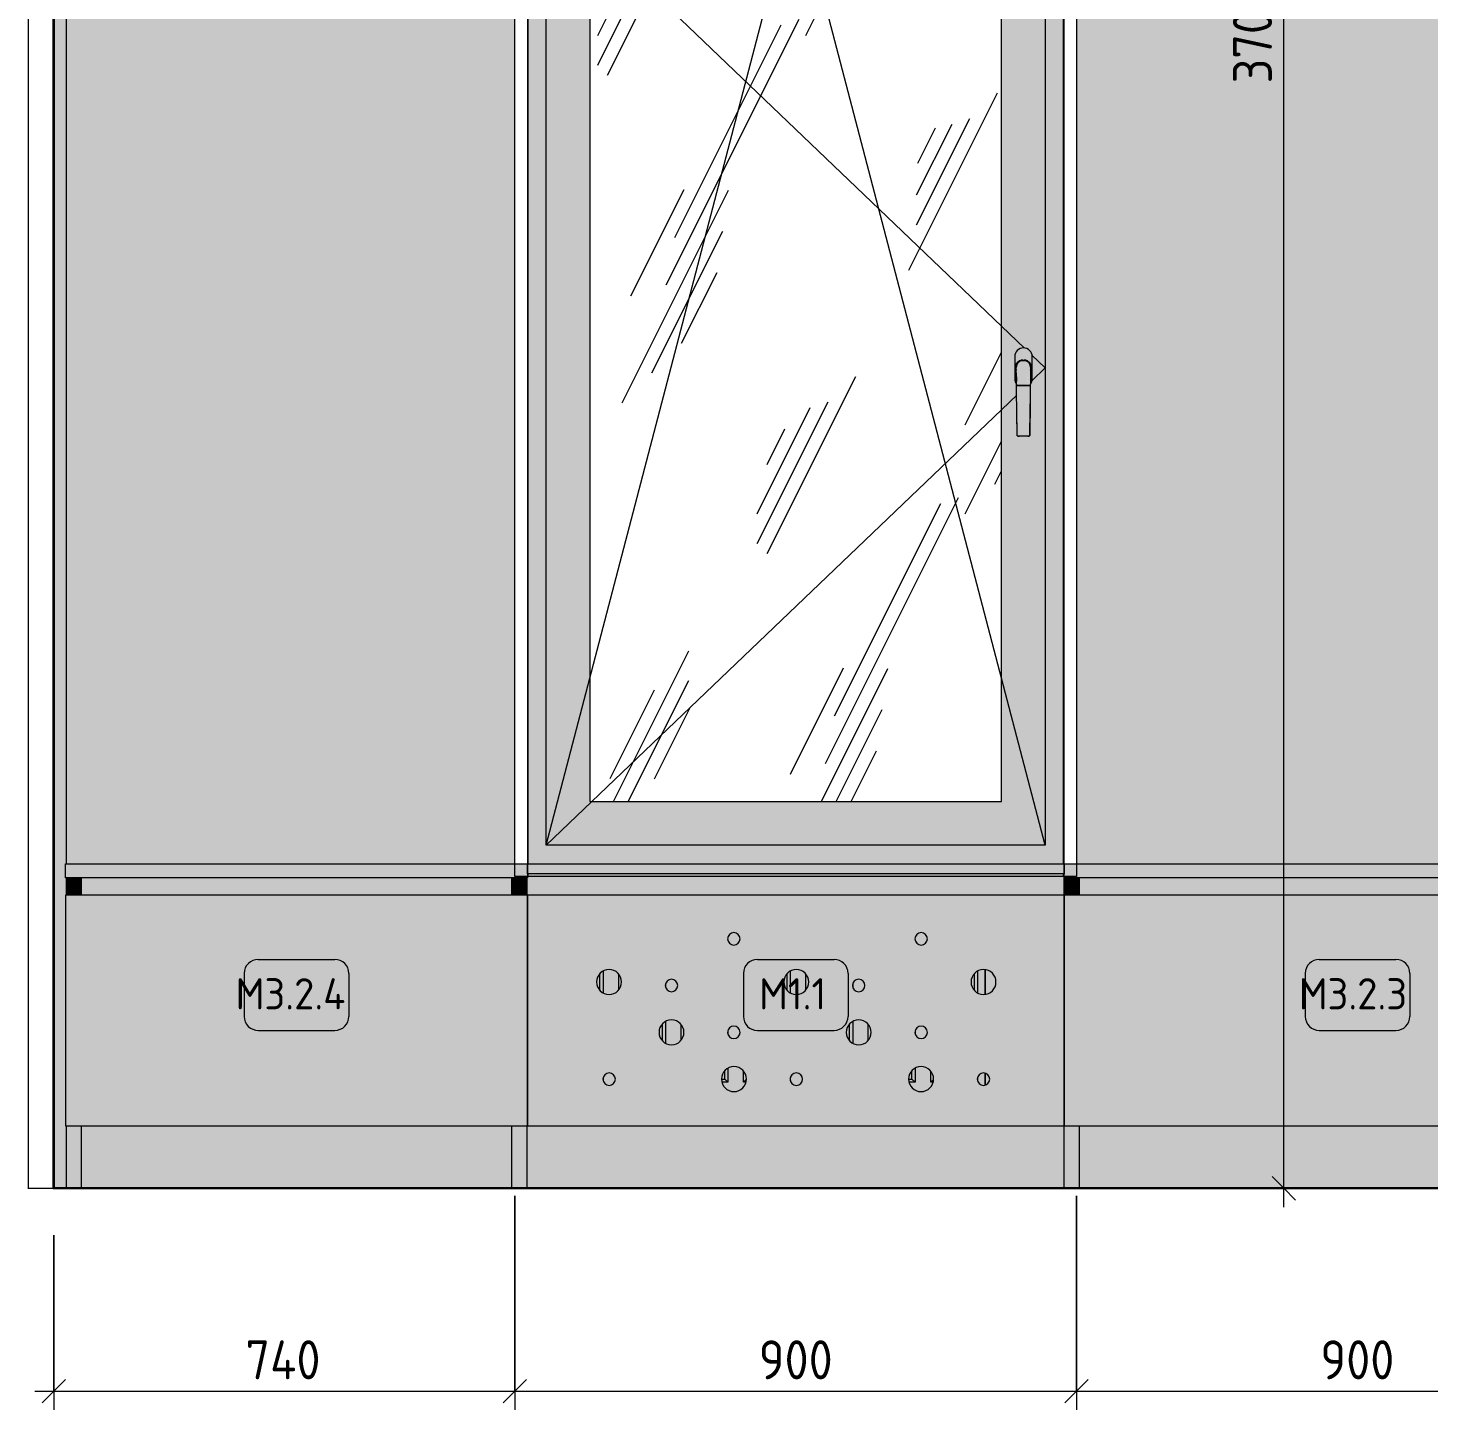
# Model space of a CAD drawing. Header units: millimetres. Extents: x 855 to 54851, y -2301 to 5636.
# Drawn here: x 37710 to 39955, y -355 to 1860 of the extents above; entities that cross this region are included whole.
import ezdxf

# ---------------------------------------------------------------- set-up
doc = ezdxf.new("R2010")
doc.units = ezdxf.units.MM
for name, color, linetype, lineweight in [('A-ANNO-DIMS', 7, 'Continuous', 9), ('A-ANNO-DIMS-25', 7, 'Continuous', 9), ('A-FLOR', 7, 'Continuous', 9), ('A-GLAZ', 7, 'Continuous', 9), ('A-WALL', 7, 'Continuous', 9), ('A-WALL-PATT', 7, 'Continuous', 9), ('I-WALL', 7, 'Continuous', 9), ('M-EQPM', 7, 'Continuous', 9), ('Знаки', 7, 'Continuous', 9), ('Марки для знаков', 7, 'Continuous', 9)]:
    doc.layers.add(name, color=color, linetype=linetype, lineweight=lineweight)
doc.layers.add('A-FLOR-FNSH-1', color=7, linetype='Continuous', lineweight=30, true_color=0x3c3c3c)
doc.layers.add('A-WALL-FNSH-3', color=7, linetype='Continuous', lineweight=30, true_color=0x3c3c3c)
doc.layers.add('M-EQPM-1', color=7, linetype='Continuous', lineweight=9, true_color=0xe6e6e6, transparency=0.7)
doc.styles.add('GOST Common_5', font='GOST_Common.ttf', dxfattribs={"height": 50})
doc.styles.add('ISOCPEUR_2', font='isocpeur.ttf', dxfattribs={"width": 0.9, "height": 62.5})
doc.dimstyles.new('ISO-2_5_0_9К_БОЛЬШОЙ_1', dxfattribs={"dimscale": 304.8, "dimtxt": 62.248823, "dimasz": 0.123031, "dimexe": 0.098425, "dimexo": 0.246063, "dimgap": 0, "dimtad": 1, "dimdec": 0, "dimrnd": 10, "dimzin": 0, "dimdsep": 46, "dimtxsty": 'ISOCPEUR_2', "dimblk1": 'OBLIQUE', "dimblk2": 'OBLIQUE', "dimsah": 1, "dimcen": 0.09, "dimdle": 0.098425, "dimazin": 0, "dimtfac": 1, "dimtdec": 4, "dimtix": 1, "dimtmove": 0, "dimatfit": 3, "dimfxl": 1, "dimtvp": 1, "dimtolj": 1, "dimtzin": 0, "dimarcsym": 2})

# ---------------------------------------------------------------- blocks, each defined once
blk = doc.blocks.new('120_Окно_СКБ_1Ст - 120_Окно_СКБ_1Ст 900х2500_h_ с форточкой-V14-Развертка 1_67-3')
at = {"layer": 'A-GLAZ'}
h = blk.add_hatch(color=256, dxfattribs=at)
h.paths.add_polyline_path([(-100268.2, 500), (-99951, 500), (-99951, 504), (-100809, 504), (-100809, 500), (-100268.6, 500)])
h.paths.add_polyline_path([(-100300.4, 520), (-99951, 520), (-99951, 2980), (-100808.7, 2980), (-100809, 520), (-100337.8, 520)])
h.paths.add_polyline_path([(-100712, 550), (-100780, 550), (-100780, 2080), (-99980, 2080), (-99980, 550), (-100637.2, 550)])
h.paths.add_polyline_path([(-100000, 2110), (-100780, 2110), (-100780, 2950), (-99980, 2950), (-99980, 2110), (-99996.3, 2110)])
h = blk.add_hatch(color=256, dxfattribs=at)
h.paths.add_polyline_path([(-100758.1, 550), (-99980, 550), (-99980, 2080), (-100780, 2080), (-100780, 550), (-100760, 550)])
h.paths.add_polyline_path([(-100050, 620), (-100710, 620), (-100710, 2010), (-100050, 2010), (-100050, 730.9)])
h.paths.add_polyline_path([(-100014.6, 1205.5), (-100024, 1205.8), (-100024.9, 1206.3), (-100025, 1206.6), (-100026.2, 1288.8), (-100027.1, 1290), (-100028.5, 1293.4), (-100029, 1297), (-100029, 1333), (-100028.5, 1336.6), (-100026.8, 1340.4), (-100024.9, 1342.9), (-100022, 1345.1), (-100018.2, 1346.6), (-100015, 1347), (-100011.4, 1346.5), (-100008, 1345.1), (-100005.1, 1342.9), (-100002.9, 1340), (-100001.5, 1336.6), (-100001, 1333), (-100001, 1297), (-100001.5, 1293.4), (-100002.9, 1290), (-100003.9, 1288.6), (-100004.3, 1265.4), (-100005.1, 1206.3), (-100006.1, 1205.7), (-100008, 1205.5), (-100011.4, 1205.5)])
h = blk.add_hatch(dxfattribs=at)
h.set_pattern_fill('FP_12', color=256, style=0, pattern_type=2)
h.set_pattern_definition([(63.435, (63.5, 31.75), (-255.5833, 766.7475), [317.5, -190.5, 317.5, -190.5, -403.903]), (63.435, (63.5, 31.75), (-255.5833, 766.7475), [-1016, 127, -276.903]), (63.435, (47.6, 47.6), (-255.5833, 766.7475), [254, -317.5, 190.5, -190.5, -467.403]), (63.435, (47.6, 47.6), (-255.5833, 766.7475), [-952.5, 222.25, -245.153]), (63.435, (47.6, 95.25), (-255.5833, 766.7475), [190.5, -381, 127, -190.5, -530.903]), (63.435, (47.6, 95.25), (-255.5833, 766.7475), [-889, 285.75, -245.153]), (63.435, (95.25, 47.6), (-255.5833, 766.7475), [190.5, -381, 158.75, -6404.653]), (63.435, (142.9, 95.25), (-255.5833, 766.7475), [95.25, -476.25, 63.5, -6499.903]), (63.435, (63.5, 174.6), (-255.5833, 766.7475), [63.5, -476.25, 63.5, -254, -562.653]), (63.435, (63.5, 174.6), (-255.5833, 766.7475), [-857.25, 158.75, -403.903]), (63.435, (349.25, 127), (-255.5833, 766.7475), [317.5, -476.25, 381, -251.503]), (63.435, (349.25, 79.4), (-255.5833, 766.7475), [444.5, -317.5, 476.25, -188.003]), (63.435, (381, 95.25), (-255.5833, 766.7475), [508, -254, 381, -276.903]), (63.435, (428.6, 142.9), (-255.5833, 766.7475), [317.5, -444.5, 254, -403.903]), (63.435, (381, 238.1), (-255.5833, 766.7475), [158.75, -635, 190.5, -435.653]), (63.435, (476.25, 190.5), (-255.5833, 766.7475), [127, -635, 127, -530.903])])
h.paths.add_polyline_path([(-100710, 620), (-100050, 620), (-100050, 2010), (-100710, 2010), (-100710, 730.9)])
h = blk.add_hatch(color=256, dxfattribs=at)
h.paths.add_polyline_path([(-100027.1, 1315.3), (-100026.9, 1316.9), (-100027, 1315.4)])
h.paths.add_polyline_path([(-100026.1, 1288.6), (-100027, 1314.7), (-100027.1, 1318.7), (-100026.9, 1319), (-100026.6, 1319.4), (-100026.2, 1321.1), (-100025.5, 1322.3), (-100023.5, 1324.6), (-100023.4, 1324.2), (-100022.8, 1325), (-100022.7, 1325.2), (-100020.8, 1326.4), (-100018, 1327.2), (-100014, 1327.5), (-100010.5, 1326.9), (-100007.8, 1325.6), (-100005.2, 1323.2), (-100003.6, 1320.7), (-100003, 1318.8), (-100003.1, 1318.5), (-100002.7, 1317), (-100002.9, 1314.7), (-100003.5, 1304.3), (-100003.9, 1288.6), (-100002.9, 1290), (-100001.4, 1293.8), (-100001, 1298.4), (-100001, 1333), (-100001.5, 1336.6), (-100003.2, 1340.4), (-100005.1, 1342.9), (-100008, 1345.1), (-100011.4, 1346.5), (-100015, 1347), (-100018.6, 1346.5), (-100022, 1345.1), (-100024.9, 1342.9), (-100027.1, 1340), (-100028.5, 1336.6), (-100029, 1333), (-100029, 1297), (-100028.5, 1293.4), (-100027.1, 1290), (-100026.2, 1288.8)])
for points in [[(-100026, 1286.2), (-100025.5, 1286.6), (-100023, 1286.9), (-100022, 1286.9), (-100019.8, 1310.9), (-100019, 1317.1), (-100017.5, 1324.1), (-100016, 1327.5), (-100020, 1326.7), (-100022.6, 1325.3), (-100022.7, 1324.9), (-100022.8, 1324.7), (-100023.4, 1324.2), (-100023.7, 1324.4), (-100024.8, 1323.3), (-100026.4, 1320.7), (-100026.5, 1320.4), (-100026.6, 1319.3), (-100027.1, 1318.6), (-100027, 1314.7), (-100026.7, 1310), (-100026, 1286.2)], [(-100022, 1286.9), (-100008, 1286.9), (-100010.1, 1310.6), (-100011.3, 1318.8), (-100012.5, 1324.1), (-100014, 1327.5), (-100016, 1327.5), (-100017.2, 1325.1), (-100018, 1322.1), (-100019, 1317.1), (-100020.5, 1304.3), (-100021.9, 1287.8)], [(-100022, 1205.5), (-100022, 1286.9), (-100025.5, 1286.6), (-100026, 1286.1), (-100024.9, 1206.3), (-100024, 1205.8), (-100022.8, 1205.5)], [(-100008, 1205.5), (-100008, 1286.9), (-100022, 1286.9), (-100022, 1205.5), (-100011.4, 1205.5)], [(-100008, 1205.5), (-100005.9, 1205.8), (-100005.1, 1206.3), (-100005, 1206.6), (-100004.1, 1286.4), (-100005.7, 1286.8), (-100008, 1286.9), (-100008, 1212.5)], [(-100004, 1285.4), (-100004, 1285.5), (-100004, 1285.5)]]:
    blk.add_hatch(color=256, dxfattribs=at).paths.add_polyline_path(points)
h = blk.add_hatch(color=256, dxfattribs=at)
h.paths.add_polyline_path([(-100004, 1286.2), (-100003.1, 1312.5), (-100002.9, 1318), (-100003.1, 1318.5), (-100002.9, 1319), (-100004.7, 1322.6), (-100006.5, 1324.6), (-100009.2, 1326.4), (-100012, 1327.2), (-100013.9, 1327.4), (-100012.7, 1324.7), (-100012.5, 1324.1), (-100011, 1317.1), (-100009.5, 1304.8), (-100007.7, 1286.9), (-100004.5, 1286.6), (-100004.1, 1286.3)])
h.paths.add_polyline_path([(-100003.6, 1319.7), (-100004, 1320.7), (-100003.7, 1319.9)])
for p, q in [((-100830, 500), (-100830, 3000)), ((-99930, 3000), (-99930, 500)), ((-100780, 550), (-100780, 2080)), ((-100780, 550), (-100380, 2080)), ((-100780, 2080), (-100013.2, 1346.8)), ((-99980, 550), (-100380, 2080)), ((-99980, 2080), (-99980, 550)), ((-100710, 2010), (-100710, 620)), ((-100050, 620), (-100050, 2010)), ((-100029, 1333), (-100029, 1297)), ((-100029, 1333), (-100029, 1297)), ((-100016.1, 1327.5), (-100013.9, 1327.5)), ((-100016, 1327.5), (-100014, 1327.5)), ((-100014, 1326.5), (-100016, 1326.5)), ((-100001.3, 1335.4), (-99980, 1315)), ((-100001, 1297), (-100001, 1333)), ((-100001, 1297), (-100001, 1333)), ((-100027.5, 1314), (-100027.5, 1316)), ((-100025, 1206.6), (-100026.5, 1315.8)), ((-100003.5, 1316), (-100005, 1206.6)), ((-100002.5, 1316), (-100002.5, 1314)), ((-99980, 1315), (-100001.2, 1294.7)), ((-100026, 1286.2), (-100026, 1285.5)), ((-100026, 1285.5), (-100026, 1286.2)), ((-100026, 1285.5), (-100026, 1285.5)), ((-100024, 1286.8), (-100023, 1286.9)), ((-100023, 1286.9), (-100022, 1286.9)), ((-100008, 1286.9), (-100022, 1286.9)), ((-100022, 1286.9), (-100008, 1286.9)), ((-100008, 1286.9), (-100007, 1286.9)), ((-100007, 1286.9), (-100006, 1286.8)), ((-100004, 1285.5), (-100004, 1286.2)), ((-100004, 1286.2), (-100004, 1285.5)), ((-100025.8, 1271.2), (-100780, 550)), ((-100008, 1205.5), (-100022, 1205.5)), ((-100008, 1205.5), (-100022, 1205.5)), ((-100710, 620), (-100050, 620)), ((-99980, 550), (-100780, 550)), ((-99930, 500), (-100830, 500))]:
    blk.add_line(p, q, dxfattribs=at)
at = {"layer": 'A-GLAZ', "flags": 128}
for points in [[(-100027.5, 1316), (-100027.1, 1319), (-100026, 1321.7), (-100024.1, 1324.1), (-100021.8, 1326), (-100019, 1327.1), (-100016, 1327.5)], [(-100014, 1327.5), (-100011, 1327.1), (-100008.3, 1326), (-100005.9, 1324.1), (-100004, 1321.7), (-100002.9, 1319), (-100002.5, 1316)], [(-100026.8, 1310.2), (-100027.1, 1311), (-100027.5, 1314)], [(-100027.1, 1311.2), (-100027, 1310.5), (-100026.6, 1304.4), (-100026.3, 1297.4), (-100026.2, 1293.6)], [(-100002.9, 1311.2), (-100003, 1310.5), (-100003.4, 1304.4), (-100003.7, 1297.4), (-100003.8, 1293.6)], [(-100002.5, 1314), (-100002.9, 1311), (-100003.2, 1310.2)], [(-100022, 1286.9), (-100023, 1286.9), (-100024, 1286.8), (-100024.8, 1286.7), (-100025.5, 1286.6), (-100025.9, 1286.4), (-100026, 1286.2)], [(-100026, 1286.2), (-100025.9, 1286.4), (-100025.5, 1286.6)], [(-100025.5, 1286.6), (-100024.8, 1286.7), (-100024, 1286.8)], [(-100004, 1286.2), (-100004.1, 1286.4), (-100004.5, 1286.6), (-100005.2, 1286.7), (-100006, 1286.8), (-100007, 1286.9), (-100008, 1286.9)], [(-100006, 1286.8), (-100005.2, 1286.7), (-100004.5, 1286.6)], [(-100004.5, 1286.6), (-100004.1, 1286.4), (-100004, 1286.2)], [(-100025, 1206.6), (-100025.5, 1247.7), (-100025.7, 1257.5)], [(-100005, 1206.6), (-100004.5, 1247.7), (-100004.3, 1257.5)], [(-100022, 1205.5), (-100022.8, 1205.5), (-100023.5, 1205.6), (-100024.1, 1205.8), (-100024.6, 1206), (-100024.9, 1206.3), (-100025, 1206.6)], [(-100005, 1206.6), (-100005.1, 1206.3), (-100005.4, 1206), (-100005.9, 1205.8), (-100006.5, 1205.6), (-100007.2, 1205.5), (-100008, 1205.5)]]:
    blk.add_lwpolyline(points, dxfattribs=at)
at = {"layer": 'A-GLAZ'}
for centre, radius, start, end in [((-100015, 1333), 14, 0, 180), ((-100015, 1333), 14, 0, 180), ((-100016, 1316), 11.5, 90.2744, 204.8614), ((-100016, 1316), 10.5, 90.2744, 181.3109), ((-100014, 1316), 10.5, 0.0023, 89.7256), ((-100014, 1316), 11.5, 335.1322, 89.7256), ((-100015, 1297), 14, 180, 217.3919), ((-100015, 1297), 14, 180, 217.174), ((-100015, 1297), 14, 322.6053, 0), ((-100015, 1297), 14, 322.826, 0)]:
    blk.add_arc(centre, radius, start, end, dxfattribs=at)
for centre, start_param, end_param in [((-100022, 1206.6), 3.142903, 4.711079), ((-100008, 1206.6), 4.713699, 6.278048)]:
    blk.add_ellipse(centre, major_axis=(3, 0), ratio=0.374607, start_param=start_param, end_param=end_param, dxfattribs=at)
blk = doc.blocks.new('radiator_prado_classic_z_tip_30_po exemplyaru - Classic Z Тип 30-300-V18-Развертка 1_67-3')
at = {"layer": 'M-EQPM-1'}
h = blk.add_hatch(color=256, dxfattribs=at)
h.paths.add_polyline_path([(-100179, 155), (-100173.8, 155.7), (-100169, 157.7), (-100164.4, 161.4), (-100161.5, 165.3), (-100159.7, 170), (-100159, 175), (-100159.7, 180.2), (-100161.7, 185), (-100164.9, 189.1), (-100169.3, 192.5), (-100174, 194.3), (-100179, 195), (-100184.2, 194.3), (-100189, 192.3), (-100193.6, 188.5), (-100196.3, 185), (-100198.4, 179.8), (-100199, 175), (-100198.3, 169.8), (-100196.3, 165), (-100193.1, 160.9), (-100188.1, 157.3), (-100184.2, 155.7)])
h.paths.add_polyline_path([(-100479, 155), (-100473.5, 155.8), (-100469, 157.7), (-100464.9, 160.9), (-100461.5, 165.3), (-100459.7, 170), (-100459, 175), (-100459.7, 180.2), (-100461.7, 185), (-100464.9, 189.1), (-100469.3, 192.5), (-100474, 194.3), (-100479, 195), (-100484.2, 194.3), (-100489, 192.3), (-100493.6, 188.5), (-100496.3, 185), (-100498.4, 179.8), (-100499, 175), (-100498.3, 169.8), (-100496.3, 165), (-100493.1, 160.9), (-100488.6, 157.5), (-100484.2, 155.7)])
h.paths.add_polyline_path([(-100679, 165), (-100676.4, 165.3), (-100674, 166.3), (-100671.9, 167.9), (-100670.3, 170), (-100669.3, 172.4), (-100669, 175), (-100669.3, 177.6), (-100670.3, 180), (-100672.2, 182.3), (-100674.4, 183.8), (-100676.4, 184.7), (-100679, 185), (-100681.6, 184.7), (-100684.2, 183.5), (-100686.1, 182.1), (-100687.7, 180), (-100688.7, 177.6), (-100689, 175), (-100688.6, 172.3), (-100687.7, 170), (-100686.1, 167.9), (-100684, 166.3), (-100681.6, 165.3)])
h.paths.add_polyline_path([(-100079, 165), (-100076.1, 165.5), (-100076.1, 184.5), (-100076.4, 184.7), (-100079, 185), (-100081.6, 184.7), (-100084, 183.7), (-100086.1, 182.1), (-100087.7, 180), (-100088.7, 177.6), (-100089, 175), (-100088.5, 172), (-100087.5, 169.8), (-100086.1, 167.9), (-100084, 166.3), (-100081.6, 165.3)])
h.paths.add_polyline_path([(-100379, 165), (-100375.9, 165.5), (-100374, 166.3), (-100371.9, 167.9), (-100370.3, 170), (-100369.3, 172.4), (-100369, 175), (-100369.3, 177.6), (-100370.3, 180), (-100372.2, 182.3), (-100374, 183.7), (-100376.4, 184.7), (-100379, 185), (-100381.6, 184.7), (-100384, 183.7), (-100386.1, 182.1), (-100387.7, 180), (-100388.7, 177.6), (-100389, 175), (-100388.6, 172.3), (-100387.6, 169.9), (-100386.1, 167.9), (-100384, 166.3), (-100381.6, 165.3)])
h.paths.add_polyline_path([(-100279, 230), (-100273.8, 230.7), (-100269, 232.7), (-100264.9, 235.9), (-100261.7, 240), (-100259.7, 245), (-100259, 250), (-100259.7, 255.2), (-100261.7, 260), (-100264.9, 264.1), (-100269, 267.3), (-100274, 269.3), (-100279, 270), (-100284.2, 269.3), (-100289, 267.3), (-100293.6, 263.5), (-100296.3, 260), (-100298.3, 255.2), (-100299, 250), (-100298.3, 244.8), (-100296.3, 240), (-100293.1, 235.9), (-100288.6, 232.5), (-100284.2, 230.7), (-100281.7, 230.4)])
h.paths.add_polyline_path([(-100579, 230), (-100573.8, 230.7), (-100569, 232.7), (-100564.9, 235.9), (-100561.7, 240), (-100559.7, 245), (-100559, 250), (-100559.7, 255.2), (-100562.3, 260.8), (-100564.9, 264.1), (-100569, 267.3), (-100574.9, 269.5), (-100579, 270), (-100584.2, 269.3), (-100589, 267.3), (-100593.6, 263.5), (-100596.3, 260), (-100598.3, 255.2), (-100599, 250), (-100598.3, 244.8), (-100596.3, 240), (-100593.1, 235.9), (-100588.6, 232.5), (-100584.2, 230.7)])
h.paths.add_polyline_path([(-100479, 240), (-100476.4, 240.3), (-100473.8, 241.5), (-100471.7, 243.2), (-100470.3, 245), (-100469.3, 247.4), (-100469, 250), (-100469.3, 252.6), (-100470.3, 255), (-100471.9, 257.1), (-100474, 258.7), (-100476.4, 259.7), (-100479, 260), (-100481.6, 259.7), (-100484, 258.7), (-100486.4, 256.6), (-100487.7, 255), (-100488.7, 252.6), (-100489, 250), (-100488.6, 247.3), (-100487.5, 244.8), (-100486.1, 242.9), (-100484, 241.3), (-100480.6, 240.2)])
h.paths.add_polyline_path([(-100179, 240), (-100176.4, 240.3), (-100173.8, 241.5), (-100171.7, 243.2), (-100170.3, 245), (-100169.3, 247.4), (-100169, 250), (-100169.3, 252.6), (-100170.3, 255), (-100171.9, 257.1), (-100174, 258.7), (-100176.4, 259.7), (-100179, 260), (-100181.6, 259.7), (-100184, 258.7), (-100186.1, 257.1), (-100188.1, 254), (-100188.7, 252.6), (-100189, 250), (-100188.6, 247.3), (-100187.5, 244.8), (-100186.1, 242.9), (-100184, 241.3), (-100180.6, 240.2)])
h.paths.add_polyline_path([(-100679, 310.7), (-100673.8, 311.4), (-100669, 313.4), (-100664.9, 316.5), (-100661.7, 320.7), (-100659.7, 325.5), (-100659, 330.7), (-100659.7, 335.9), (-100661.7, 340.7), (-100664.9, 344.8), (-100669, 348), (-100674.6, 350.1), (-100679, 350.7), (-100684.2, 350), (-100689, 348), (-100693.6, 344.2), (-100696.3, 340.7), (-100698.3, 335.9), (-100699, 330.7), (-100698.3, 325.5), (-100696.3, 320.7), (-100693.1, 316.5), (-100688.6, 313.2), (-100684, 311.3), (-100679.6, 310.8)])
h.paths.add_polyline_path([(-100379, 310.7), (-100373.8, 311.4), (-100369, 313.4), (-100364.9, 316.5), (-100361.7, 320.7), (-100359.7, 325.5), (-100359, 330.7), (-100359.7, 335.9), (-100361.7, 340.7), (-100364.9, 344.8), (-100369, 348), (-100373.8, 350), (-100379, 350.7), (-100384.2, 350), (-100389, 348), (-100393.6, 344.2), (-100396.3, 340.7), (-100398.3, 335.9), (-100399, 330.7), (-100398.3, 325.5), (-100396.3, 320.7), (-100393.1, 316.5), (-100388.6, 313.2), (-100384.2, 311.4), (-100379.6, 310.8)])
h.paths.add_polyline_path([(-100079, 310.7), (-100076.1, 311.1), (-100076.1, 350.3), (-100079.9, 350.6), (-100084.2, 350), (-100089, 348), (-100093.6, 344.2), (-100096.3, 340.7), (-100098.3, 335.9), (-100099, 330.7), (-100097.9, 324.5), (-100095.8, 320), (-100093.1, 316.5), (-100088.6, 313.2), (-100084.2, 311.4), (-100081.6, 311)])
h.paths.add_polyline_path([(-100579, 315), (-100576.4, 315.3), (-100573.8, 316.5), (-100571.9, 317.9), (-100570.3, 320), (-100569.3, 322.4), (-100569, 325), (-100569.3, 327.6), (-100570.3, 330), (-100571.9, 332.1), (-100574, 333.7), (-100576.4, 334.7), (-100579, 335), (-100582.3, 334.4), (-100584, 333.7), (-100586.1, 332.1), (-100587.7, 330), (-100588.7, 327.6), (-100589, 325), (-100588.6, 322.3), (-100587.7, 320), (-100586.1, 317.9), (-100584, 316.3), (-100581, 315.3), (-100580.1, 315.1)])
h.paths.add_polyline_path([(-100279, 315), (-100276.4, 315.3), (-100273.8, 316.5), (-100271.8, 318.1), (-100270.3, 320), (-100269.3, 322.4), (-100269, 325), (-100269.3, 327.6), (-100270.4, 330.1), (-100271.9, 332.1), (-100274, 333.7), (-100276.4, 334.7), (-100279, 335), (-100281.6, 334.6), (-100284, 333.7), (-100286.1, 332.1), (-100287.7, 330), (-100288.7, 327.6), (-100289, 325), (-100288.6, 322.3), (-100287.7, 320), (-100286.1, 317.9), (-100284, 316.3), (-100281.6, 315.3)])
h.paths.add_polyline_path([(-100479, 390), (-100476.4, 390.3), (-100474, 391.3), (-100471.9, 392.9), (-100470.1, 395.6), (-100469.3, 397.4), (-100469, 400), (-100469.5, 403.1), (-100470.3, 405), (-100471.9, 407.1), (-100474.2, 408.8), (-100476.4, 409.7), (-100479, 410), (-100482.2, 409.4), (-100484.8, 408), (-100486.2, 406.9), (-100488, 404.2), (-100488.7, 402.6), (-100489, 400), (-100488.7, 397.4), (-100487.5, 394.8), (-100486, 392.9), (-100484, 391.3), (-100481.6, 390.3)])
h.paths.add_polyline_path([(-100179, 390), (-100176.4, 390.3), (-100174, 391.3), (-100171.9, 392.9), (-100170.1, 395.6), (-100169.3, 397.4), (-100169, 400), (-100169.6, 403.2), (-100170.5, 405.2), (-100172, 407.1), (-100174.7, 409), (-100176.4, 409.7), (-100179, 410), (-100181.6, 409.7), (-100184, 408.7), (-100186.6, 406.4), (-100188.1, 404), (-100188.7, 402.3), (-100189, 400), (-100188.6, 397.3), (-100187.7, 395), (-100186.1, 392.9), (-100184, 391.3), (-100181.6, 390.3)])
at = {"layer": 'M-EQPM'}
for p, q in [((-100693.6, 317.1), (-100693.6, 344.2)), ((-100688.6, 348.2), (-100688.6, 313.2)), ((-100663.6, 318.2), (-100663.6, 343.2)), ((-100393.6, 317.1), (-100393.6, 344.2)), ((-100388.6, 348.2), (-100388.6, 313.2)), ((-100363.6, 318.2), (-100363.6, 343.2)), ((-100093.6, 317.1), (-100093.6, 344.2)), ((-100088.6, 348.2), (-100088.6, 313.2)), ((-100076.1, 311.1), (-100076.1, 350.3)), ((-100076.1, 350.3), (-100076.1, 311.1)), ((-100076.1, 311.1), (-100076.1, 350.3)), ((-100076.1, 350.3), (-100076.1, 311.1)), ((-100076.1, 311.1), (-100076.1, 350.3)), ((-100076.1, 350.3), (-100076.1, 311.1)), ((-100588.6, 327.7), (-100588.6, 322.3)), ((-100288.6, 327.7), (-100288.6, 322.3)), ((-100593.6, 236.5), (-100593.6, 263.5)), ((-100588.6, 267.5), (-100588.6, 232.5)), ((-100563.6, 237.5), (-100563.6, 262.5)), ((-100488.6, 252.7), (-100488.6, 247.3)), ((-100293.6, 236.5), (-100293.6, 263.5)), ((-100288.6, 267.5), (-100288.6, 232.5)), ((-100263.6, 237.5), (-100263.6, 262.5)), ((-100188.6, 252.7), (-100188.6, 247.3)), ((-100493.6, 175), (-100493.6, 188.5)), ((-100488.6, 192.5), (-100488.6, 170)), ((-100463.6, 170), (-100463.6, 187.5)), ((-100193.6, 175), (-100193.6, 188.5)), ((-100188.6, 192.5), (-100188.6, 170)), ((-100163.6, 170), (-100163.6, 187.5)), ((-100076.1, 165.5), (-100076.1, 184.5)), ((-100076.1, 184.5), (-100076.1, 165.5)), ((-100076.1, 165.5), (-100076.1, 184.5)), ((-100076.1, 184.5), (-100076.1, 165.5)), ((-100076.1, 165.5), (-100076.1, 184.5)), ((-100076.1, 184.5), (-100076.1, 165.5)), ((-100688.6, 177.7), (-100688.6, 172.3)), ((-100499, 175), (-100493.6, 175)), ((-100488.6, 170), (-100498.3, 170)), ((-100488.6, 170), (-100493.6, 175)), ((-100459.1, 174.5), (-100463.6, 170)), ((-100459.7, 170), (-100463.6, 170)), ((-100388.6, 177.7), (-100388.6, 172.3)), ((-100199, 175), (-100193.6, 175)), ((-100188.6, 170), (-100198.3, 170)), ((-100188.6, 170), (-100193.6, 175)), ((-100159.1, 174.5), (-100163.6, 170)), ((-100159.7, 170), (-100163.6, 170)), ((-100088.6, 177.7), (-100088.6, 172.3))]:
    blk.add_line(p, q, dxfattribs=at)
blk = doc.blocks.new('Зашивка радиатора_ с перфорацией М1_1 - Зашивка радиатора_ с перфорацией М1_1-V20-Развертка 1_67-3')
at = {"layer": 'Знаки'}
blk.add_hatch(color=256, dxfattribs=at).paths.add_polyline_path([(-99950, 504), (-99949.8, 504), (-99950, 520), (-100809.8, 520), (-100809.8, 504), (-99963.5, 504)])
h = blk.add_hatch(color=256, dxfattribs=at)
h.paths.add_polyline_path([(-100810, 100), (-99950, 100), (-99950, 470), (-100810, 470), (-100810, 121.3)])
h.paths.add_polyline_path([(-100479, 155), (-100484.2, 155.7), (-100489, 157.7), (-100493.1, 160.9), (-100496.6, 165.8), (-100498.3, 170), (-100499, 175), (-100498.3, 180.2), (-100496.3, 185), (-100493.1, 189.1), (-100488.6, 192.5), (-100484, 194.3), (-100479, 195), (-100473.8, 194.3), (-100469, 192.3), (-100464.9, 189.1), (-100461.5, 184.7), (-100459.7, 180), (-100459.1, 174.5), (-100459.7, 169.8), (-100461.7, 165), (-100464.9, 160.9), (-100469, 157.7), (-100473.8, 155.7)])
h.paths.add_polyline_path([(-100179, 155), (-100184.2, 155.7), (-100189.2, 157.8), (-100193.1, 160.9), (-100196.5, 165.3), (-100198.3, 170), (-100199, 175), (-100198.3, 180.2), (-100196.3, 185), (-100193.1, 189.1), (-100188.1, 192.7), (-100184, 194.3), (-100179, 195), (-100173.8, 194.3), (-100169, 192.3), (-100164.9, 189.1), (-100161.5, 184.7), (-100159.7, 180), (-100159.1, 174.5), (-100159.7, 169.8), (-100161.7, 165), (-100164.9, 160.9), (-100169.9, 157.3), (-100173.8, 155.7)])
h.paths.add_polyline_path([(-100679, 165), (-100681.6, 165.3), (-100684, 166.3), (-100686.1, 167.9), (-100687.7, 170), (-100688.7, 172.4), (-100689, 175), (-100688.3, 178.5), (-100687.7, 180), (-100685.8, 182.3), (-100684, 183.7), (-100681.6, 184.7), (-100679, 185), (-100676.4, 184.7), (-100674, 183.7), (-100671.9, 182.1), (-100670.3, 180), (-100669.3, 177.6), (-100669, 175), (-100669.3, 172.4), (-100670.3, 170), (-100671.9, 167.9), (-100674.6, 166.1), (-100676.4, 165.3)])
h.paths.add_polyline_path([(-100079, 165), (-100081.6, 165.3), (-100084, 166.3), (-100086.1, 167.9), (-100087.7, 170), (-100088.7, 172.4), (-100089, 175), (-100088.6, 177.7), (-100087.7, 180), (-100085.8, 182.3), (-100084, 183.7), (-100081.6, 184.7), (-100079, 185), (-100075.8, 184.4), (-100074, 183.7), (-100071.9, 182.1), (-100070.3, 180), (-100069.3, 177.6), (-100069, 175), (-100069.3, 172.4), (-100070.3, 170), (-100071.9, 167.9), (-100074, 166.3), (-100076.4, 165.3)])
h.paths.add_polyline_path([(-100379, 165), (-100381.6, 165.3), (-100384.2, 166.5), (-100386.1, 167.9), (-100387.7, 170), (-100388.7, 172.4), (-100389, 175), (-100388.6, 177.7), (-100387.7, 180), (-100385.8, 182.3), (-100384, 183.7), (-100381.6, 184.7), (-100379, 185), (-100376.4, 184.7), (-100374, 183.7), (-100371.9, 182.1), (-100370.3, 180), (-100369.3, 177.6), (-100369, 175), (-100369.3, 172.4), (-100370.3, 170), (-100372, 167.9), (-100374, 166.3), (-100376.4, 165.3)])
h.paths.add_polyline_path([(-100279, 230), (-100284.2, 230.7), (-100289, 232.7), (-100293.1, 235.9), (-100296.3, 240), (-100298.3, 244.8), (-100299, 250), (-100298.3, 255.2), (-100296.3, 260), (-100293.1, 264.1), (-100288.6, 267.5), (-100284, 269.3), (-100279, 270), (-100273.8, 269.3), (-100269, 267.3), (-100264.9, 264.1), (-100261.5, 259.7), (-100259.7, 255), (-100259, 250), (-100259.7, 244.8), (-100261.7, 240), (-100264.9, 235.9), (-100269, 232.7), (-100273.8, 230.7)])
h.paths.add_polyline_path([(-100579, 230), (-100584.2, 230.7), (-100589, 232.7), (-100593.1, 235.9), (-100596.3, 240), (-100598.3, 244.8), (-100599, 250), (-100598.3, 255.2), (-100596.3, 260), (-100593.1, 264.1), (-100588.6, 267.5), (-100584, 269.3), (-100579, 270), (-100573.8, 269.3), (-100569, 267.3), (-100564.9, 264.1), (-100561.5, 259.7), (-100559.7, 255), (-100559, 250), (-100559.7, 244.8), (-100562.3, 239.2), (-100564.9, 235.9), (-100569, 232.7), (-100573.8, 230.7)])
h.paths.add_polyline_path([(-100179, 240), (-100181.6, 240.3), (-100184, 241.3), (-100186.3, 243.2), (-100188.1, 246), (-100188.7, 247.4), (-100189, 250), (-100188.6, 252.7), (-100187.7, 255), (-100186.1, 257.1), (-100184, 258.7), (-100181.6, 259.7), (-100178.4, 259.9), (-100176.4, 259.7), (-100174, 258.7), (-100171.9, 257.1), (-100170.3, 255), (-100169.3, 252.6), (-100169, 250), (-100169.3, 247.4), (-100170.3, 245), (-100171.9, 242.9), (-100174, 241.3), (-100176.4, 240.3)])
h.paths.add_polyline_path([(-100479, 240), (-100481.6, 240.3), (-100484, 241.3), (-100486.3, 243.2), (-100487.7, 245), (-100488.7, 247.4), (-100489, 250), (-100488.6, 252.7), (-100487.5, 255.2), (-100486.1, 257.1), (-100484, 258.7), (-100481.6, 259.7), (-100478.1, 259.9), (-100476.4, 259.7), (-100474, 258.7), (-100471.9, 257.1), (-100470.3, 255), (-100469.3, 252.6), (-100469, 250), (-100469.3, 247.4), (-100470.3, 245), (-100471.9, 242.9), (-100474, 241.3), (-100476.4, 240.3)])
h.paths.add_polyline_path([(-100679, 310.7), (-100684.2, 311.4), (-100689, 313.4), (-100693.6, 317.1), (-100696.3, 320.7), (-100698.3, 325.5), (-100699, 330.7), (-100698.3, 335.9), (-100696.3, 340.7), (-100693.1, 344.8), (-100689, 348), (-100684.2, 350), (-100679, 350.7), (-100673.8, 350), (-100669, 348), (-100664.9, 344.8), (-100661.7, 340.7), (-100659.7, 335.9), (-100659.1, 330), (-100659.9, 325), (-100661.7, 320.7), (-100664.9, 316.5), (-100669, 313.4), (-100674.6, 311.3)])
h.paths.add_polyline_path([(-100379, 310.7), (-100384.2, 311.4), (-100389, 313.4), (-100393.1, 316.5), (-100396.3, 320.7), (-100398.3, 325.5), (-100399, 330.7), (-100398.3, 335.9), (-100396.3, 340.7), (-100393.1, 344.8), (-100388.6, 348.2), (-100384.2, 350), (-100379, 350.7), (-100373.8, 350), (-100369, 348), (-100364.9, 344.8), (-100361.7, 340.7), (-100359.7, 335.9), (-100359.1, 330), (-100359.9, 325), (-100361.7, 320.7), (-100364.9, 316.5), (-100369, 313.4), (-100373.8, 311.4), (-100375.2, 311.2)])
h.paths.add_polyline_path([(-100079, 310.7), (-100084.2, 311.4), (-100089, 313.4), (-100093.1, 316.5), (-100096.3, 320.7), (-100098.3, 325.5), (-100099, 330.7), (-100098.3, 335.9), (-100096.3, 340.7), (-100093.1, 344.8), (-100089, 348), (-100084.2, 350), (-100079, 350.7), (-100073.8, 350), (-100069, 348), (-100064.9, 344.8), (-100061.7, 340.7), (-100059.7, 335.9), (-100059, 330.7), (-100059.7, 325.5), (-100061.7, 320.7), (-100064.9, 316.5), (-100069, 313.4), (-100074, 311.3), (-100076.1, 311.1)])
h.paths.add_polyline_path([(-100279, 315), (-100281.6, 315.4), (-100284, 316.3), (-100286.1, 317.9), (-100287.9, 320.7), (-100288.7, 322.4), (-100289, 325), (-100288.6, 327.7), (-100287.7, 330), (-100286.1, 332.1), (-100284, 333.7), (-100281.6, 334.7), (-100279, 335), (-100276.4, 334.7), (-100274, 333.7), (-100271.9, 332.1), (-100270.3, 330), (-100269.3, 327.6), (-100269, 325), (-100269.3, 322.4), (-100270.3, 320), (-100271.9, 317.9), (-100274, 316.3), (-100276.4, 315.3)])
h.paths.add_polyline_path([(-100579, 315), (-100581.6, 315.3), (-100584, 316.3), (-100586.1, 317.9), (-100587.9, 320.7), (-100588.7, 322.4), (-100589, 325), (-100588.6, 327.7), (-100587.7, 330), (-100586.1, 332.1), (-100584, 333.7), (-100581.6, 334.7), (-100579, 335), (-100576.4, 334.7), (-100574, 333.7), (-100571.9, 332.1), (-100570.3, 330), (-100569.3, 327.6), (-100569, 325), (-100569.3, 322.4), (-100570.3, 320), (-100571.9, 317.9), (-100574, 316.3), (-100576.4, 315.3)])
h.paths.add_polyline_path([(-100479, 390), (-100481.6, 390.3), (-100484, 391.3), (-100486.1, 392.9), (-100488, 395.9), (-100488.7, 397.4), (-100489, 400), (-100488.5, 403.1), (-100487.5, 405.2), (-100486.1, 407.1), (-100484, 408.7), (-100481.6, 409.7), (-100479, 410), (-100475.8, 409.4), (-100473.1, 408), (-100471.9, 407.1), (-100470.3, 405), (-100469.3, 402.6), (-100469, 400), (-100469.3, 397.4), (-100470.3, 395), (-100471.9, 392.9), (-100474, 391.3), (-100476.4, 390.3)])
h.paths.add_polyline_path([(-100179, 390), (-100181.6, 390.3), (-100184, 391.3), (-100186.1, 392.9), (-100188.1, 396), (-100188.7, 397.4), (-100189, 400), (-100188.5, 403.1), (-100187.7, 405), (-100186, 407.2), (-100183.8, 408.8), (-100181.6, 409.7), (-100179, 410), (-100176.4, 409.7), (-100174, 408.7), (-100171.9, 407.1), (-100170.3, 405), (-100169.3, 402.6), (-100169, 400), (-100169.6, 396.8), (-100170.3, 395), (-100171.9, 392.9), (-100174, 391.3), (-100176.4, 390.3)])
for p, q in [((-100810, 520), (-99949.8, 520)), ((-100810, 504), (-100810, 520)), ((-99949.8, 520), (-99949.8, 504)), ((-99949.8, 504), (-100810, 504)), ((-99950, 470), (-100810, 470)), ((-100810, 470), (-100810, 100)), ((-99950, 100), (-99950, 470)), ((-100810, 100), (-99950, 100))]:
    blk.add_line(p, q, dxfattribs=at)
for centre, radius, start, end in [((-100479, 400), 10, 0, 180), ((-100179, 400), 10, 360, 180), ((-100479, 400), 10, 180, 0), ((-100179, 400), 10, 180, 0), ((-100679, 330.7), 20, 0, 180), ((-100379, 330.7), 20, 0, 180), ((-100079, 330.7), 20, 0, 180), ((-100679, 330.7), 20, 180, 0), ((-100579, 325), 10, 0, 180), ((-100579, 325), 10, 180, 0), ((-100379, 330.7), 20, 180, 0), ((-100279, 325), 10, 0, 180), ((-100279, 325), 10, 180, 0), ((-100079, 330.7), 20, 180, 0), ((-100579, 250), 20, 0, 180), ((-100279, 250), 20, 0, 180), ((-100579, 250), 20, 180, 0), ((-100479, 250), 10, 0, 180), ((-100479, 250), 10, 180, 0), ((-100279, 250), 20, 180, 0), ((-100179, 250), 10, 360, 180), ((-100179, 250), 10, 180, 0), ((-100679, 175), 10, 0, 180), ((-100479, 175), 20, 0, 180), ((-100379, 175), 10, 0, 180), ((-100179, 175), 20, 0, 180), ((-100079, 175), 10, 0, 180), ((-100679, 175), 10, 180, 0), ((-100479, 175), 20, 180, 0), ((-100379, 175), 10, 180, 0), ((-100179, 175), 20, 180, 0), ((-100079, 175), 10, 180, 0)]:
    blk.add_arc(centre, radius, start, end, dxfattribs=at)
blk = doc.blocks.new('Зашивка_ торцевая панель - Зашивка_ торцевая панель Т2-V23-Развертка 1_67-3')
at = {"layer": 'Знаки'}
for points in [[(-101525, 470), (-101525, 497.9), (-101549, 497.9), (-101549, 470)], [(-101525, 0), (-101525, 100), (-101549, 100), (-101549, 0)]]:
    blk.add_hatch(color=256, dxfattribs=at).paths.add_polyline_path(points)
for p, q in [((-101525, 497.9), (-101525, 470)), ((-101525, 100), (-101525, 0))]:
    blk.add_line(p, q, dxfattribs=at)
blk = doc.blocks.new('Зашивка_ опоясывающая панель - Зашивка_ опоясывающая панель Т2_1-31135794-Развертка 1_67-3')
at = {"layer": 'Знаки'}
for points in [[(-92748.2, 470), (-92724.2, 470), (-92724.2, 497.9), (-92748.2, 497.9), (-92748.2, 470.2)], [(-92748.2, 0), (-92724.2, 0), (-92724.2, 100), (-92748.2, 99.8), (-92748.2, 65.5)]]:
    blk.add_hatch(color=256, dxfattribs=at).paths.add_polyline_path(points)
for p, q in [((-92748.2, 470), (-92748.2, 497.9)), ((-92724.2, 497.9), (-92724.2, 470)), ((-92748.2, 0), (-92748.2, 100)), ((-92724.2, 100), (-92724.2, 0))]:
    blk.add_line(p, q, dxfattribs=at)
blk = doc.blocks.new('Зашивка без перфорации М3_2_1 - М3_2_3-31137425-Развертка 1_67-3')
at = {"layer": 'Знаки'}
for points in [[(-99009.5, 497.9), (-99009.5, 520), (-99949.8, 520), (-99949.8, 497.9), (-99026.3, 497.9)], [(-99949.8, 100), (-99009.8, 100), (-99009.8, 470), (-99949.8, 470), (-99949.8, 187.2)]]:
    blk.add_hatch(color=256, dxfattribs=at).paths.add_polyline_path(points)
for p, q in [((-99949.8, 520), (-99009.5, 520)), ((-99949.8, 497.9), (-99949.8, 520)), ((-99009.5, 520), (-99009.5, 497.9)), ((-99009.5, 497.9), (-99949.8, 497.9)), ((-99009.8, 470), (-99949.8, 470)), ((-99949.8, 470), (-99949.8, 100)), ((-99009.8, 100), (-99009.8, 470)), ((-99949.8, 100), (-99009.8, 100))]:
    blk.add_line(p, q, dxfattribs=at)
blk = doc.blocks.new('Зашивка без перфорации М3_2_1 - М3_2_4-31137485-Развертка 1_67-3')
at = {"layer": 'Знаки'}
for points in [[(-100833, 497.9), (-100809.8, 497.9), (-100809.8, 520), (-101550, 520), (-101550, 497.9), (-101011.4, 497.9)], [(-100861.7, 100), (-100810, 100), (-100810, 470), (-101550, 470), (-101550, 100), (-101011.4, 100)]]:
    blk.add_hatch(color=256, dxfattribs=at).paths.add_polyline_path(points)
for p, q in [((-101550, 520), (-100809.8, 520)), ((-101550, 497.9), (-101550, 520)), ((-100809.8, 520), (-100809.8, 497.9)), ((-100809.8, 497.9), (-101550, 497.9)), ((-100810, 470), (-101550, 470)), ((-101550, 470), (-101550, 100)), ((-100810, 100), (-100810, 470)), ((-101550, 100), (-100810, 100))]:
    blk.add_line(p, q, dxfattribs=at)
blk = doc.blocks.new('DIMBLOCK31-Развертка 1_67-3')
at = {"layer": 'A-ANNO-DIMS-25'}
for p, q in [((38489.8, -12.2), (38489.8, -355.3)), ((38489.8, -325.3), (38489.8, -12.2)), ((37750.8, -75), (37750.8, -355.3)), ((37750.8, -325.3), (37750.8, -75.1)), ((37720.8, -325.3), (38489.8, -325.3))]:
    blk.add_line(p, q, dxfattribs=at)
at = {"layer": 'A-ANNO-DIMS-25', "lineweight": 20}
for p, q in [((37750.8, -325.3), (37769.6, -306.5)), ((38489.8, -325.3), (38508.6, -306.5)), ((37750.8, -325.3), (37732.1, -344)), ((38489.8, -325.3), (38471.1, -344))]:
    blk.add_line(p, q, dxfattribs=at)
at = {"layer": 'A-ANNO-DIMS-25', "color": 0, "insert": (38058.1, -243.6), "char_height": 62.5, "width": 149.397, "attachment_point": 1, "line_spacing_factor": 1.149209, "style": 'ISOCPEUR_2'}
blk.add_mtext('740', dxfattribs=at)
blk = doc.blocks.new('_Oblique')
at = {"color": 0, "linetype": 'ByBlock', "lineweight": -2}
blk.add_line((-0.5, -0.5), (0.5, 0.5), dxfattribs=at)
blk = doc.blocks.new('DIMBLOCK32-Развертка 1_67-3')
at = {"layer": 'A-ANNO-DIMS-25'}
for p, q in [((38489.8, -12.2), (38489.8, -355.3)), ((38489.8, -325.3), (38489.8, -12.2)), ((39389.8, -12.2), (39389.8, -355.3)), ((39389.8, -325.3), (39389.8, -12.2)), ((38489.8, -325.3), (39389.8, -325.3))]:
    blk.add_line(p, q, dxfattribs=at)
at = {"layer": 'A-ANNO-DIMS-25', "lineweight": 20}
for p, q in [((38489.8, -325.3), (38508.6, -306.5)), ((39389.8, -325.3), (39408.6, -306.5)), ((38489.8, -325.3), (38471.1, -344)), ((39389.8, -325.3), (39371.1, -344))]:
    blk.add_line(p, q, dxfattribs=at)
at = {"layer": 'A-ANNO-DIMS-25', "color": 0, "insert": (38880.6, -243.6), "char_height": 62.5, "width": 142.215, "attachment_point": 1, "line_spacing_factor": 1.149209, "style": 'ISOCPEUR_2'}
blk.add_mtext('900', dxfattribs=at)
blk = doc.blocks.new('DIMBLOCK33-Развертка 1_67-3')
at = {"layer": 'A-ANNO-DIMS-25'}
for p, q in [((39389.8, -12.2), (39389.8, -355.3)), ((39389.8, -325.3), (39389.8, -12.2)), ((40289.8, -12.2), (40289.8, -355.3)), ((40289.8, -325.3), (40289.8, -12.2)), ((39389.8, -325.3), (40289.8, -325.3))]:
    blk.add_line(p, q, dxfattribs=at)
at = {"layer": 'A-ANNO-DIMS-25', "lineweight": 20}
for p, q in [((39389.8, -325.3), (39408.6, -306.5)), ((40289.8, -325.3), (40308.6, -306.5)), ((39389.8, -325.3), (39371.1, -344)), ((40289.8, -325.3), (40271.1, -344))]:
    blk.add_line(p, q, dxfattribs=at)
at = {"layer": 'A-ANNO-DIMS-25', "color": 0, "insert": (39780.6, -243.6), "char_height": 62.5, "width": 142.215, "attachment_point": 1, "line_spacing_factor": 1.149209, "style": 'ISOCPEUR_2'}
blk.add_mtext('900', dxfattribs=at)
blk = doc.blocks.new('DIMBLOCK43-Развертка 1_67-3')
at = {"layer": 'A-ANNO-DIMS-25'}
for p, q in [((39722.2, -30), (39722.2, 3730)), ((39770.7, 3700), (39692.2, 3700)), ((39722.2, 3700), (39770.7, 3700)), ((39770.7, 0), (39692.2, 0)), ((39722.2, 0), (39770.7, 0))]:
    blk.add_line(p, q, dxfattribs=at)
at = {"layer": 'A-ANNO-DIMS-25', "lineweight": 20}
for p, q in [((39722.2, 3700), (39703.5, 3718.8)), ((39722.2, 3700), (39741, 3681.2)), ((39722.2, 0), (39703.5, 18.8)), ((39722.2, 0), (39741, -18.8))]:
    blk.add_line(p, q, dxfattribs=at)
at = {"layer": 'A-ANNO-DIMS-25', "color": 0, "insert": (39640.6, 1771), "char_height": 62.5, "width": 189.619, "attachment_point": 1, "rotation": 90, "line_spacing_factor": 1.149209, "style": 'ISOCPEUR_2'}
blk.add_mtext('3700', dxfattribs=at)
blk = doc.blocks.new('Марка_Знаки - В прямоуг_Наименование краткое-30718135-Развертка 1_67-3')
at = {"layer": 'Марки для знаков'}
for p, q in [((-100441.2, 366.9), (-100318.5, 366.9)), ((-100463.7, 344.4), (-100463.7, 275.4)), ((-100296, 344.4), (-100296, 275.6)), ((-100441.4, 253.1), (-100318.5, 253.1))]:
    blk.add_line(p, q, dxfattribs=at)
for centre, radius, start, end in [((-100441.2, 344.4), 22.5, 90, 180), ((-100318.5, 344.4), 22.5, 360, 90), ((-100441.4, 275.4), 22.3, 180, 270), ((-100318.5, 275.6), 22.5, 270, 360)]:
    blk.add_arc(centre, radius, start, end, dxfattribs=at)

msp = doc.modelspace()

# ---------------------------------------------------------------- hatches: boundary and pattern name
at = {"layer": 'A-WALL-PATT'}
msp.add_hatch(color=256, dxfattribs=at).paths.add_polyline_path([(37750.8, 0), (37769.8, 0), (37769.8, 3700), (37750.8, 3700), (37750.8, 3.3)])
h = msp.add_hatch(color=256, dxfattribs=at)
h.paths.add_polyline_path([(37769.8, 0), (37770.8, 0), (37770.8, 100), (37769.8, 100)])
h.paths.add_polyline_path([(37769.8, 470), (37770.8, 470), (37770.8, 497.9), (37769.8, 497.9)])
h.paths.add_polyline_path([(37769.8, 520), (37770.8, 520), (37770.8, 3700), (37769.8, 3700), (37769.8, 974.7)])
h = msp.add_hatch(color=256, dxfattribs=at)
h.paths.add_polyline_path([(39249.5, 0), (39370.1, 0), (39370.1, 500), (38510.1, 500), (38510.1, 497.9), (38509.1, 497.9), (38509.1, 470), (39369.8, 470), (39369.8, 100), (38509.1, 99.9), (38509.1, 0), (39247.9, 0)])
h.paths.add_polyline_path([(38485.1, 0), (38485.1, 100), (37794.8, 100), (37794.8, 0), (38458.1, 0)])
h.paths.add_polyline_path([(40254.5, 0), (40289.8, 0), (40289.8, 100), (39394.1, 100), (39394.1, 0), (40104.8, 0)])
h.paths.add_polyline_path([(40703.6, 0), (41149.8, 0), (41149.8, 100), (40313.8, 100), (40313.8, 0), (40553.9, 0)])
h.paths.add_polyline_path([(39243.7, 165.5), (39245.8, 166.3), (39247.9, 167.9), (39249.5, 170), (39250.5, 172.4), (39250.8, 175), (39250.5, 177.6), (39249.5, 180), (39247.6, 182.3), (39245.8, 183.7), (39243.7, 184.5), (39243.7, 166.3)])
h.paths.add_polyline_path([(39243.7, 311.1), (39246, 311.4), (39250.8, 313.4), (39255, 316.5), (39258.1, 320.7), (39260.1, 325.5), (39260.8, 330.7), (39260.1, 335.9), (39258.1, 340.7), (39255, 344.8), (39250.8, 348), (39246, 350), (39243.7, 350.3), (39243.7, 311.4)])
h.paths.add_polyline_path([(41149.8, 470), (41149.8, 500), (40313.8, 500), (40313.8, 470), (41115.2, 470)])
h.paths.add_polyline_path([(38458.1, 470), (38485.1, 470), (38485.1, 497.9), (37794.8, 497.9), (37794.8, 470), (38446.7, 470)])
h.paths.add_polyline_path([(39506, 470), (40289.8, 470), (40289.8, 497.9), (39394.1, 497.9), (39394.1, 470), (39496.6, 470)])
h.paths.add_polyline_path([(38308.4, 520), (38489.8, 520), (38489.8, 3000), (39389.8, 3000), (39389.8, 520), (40289.8, 520), (40289.8, 3000), (41168.8, 3000), (41168.8, 3700), (37770.8, 3700), (37770.8, 520), (37894.6, 520)])
at = {"layer": 'I-WALL'}
h = msp.add_hatch(color=256, dxfattribs=at)
h.paths.add_polyline_path([(38510.1, 500), (38510.8, 500), (38510.8, 504), (38510.1, 504), (38510.1, 501.7)])
h.paths.add_polyline_path([(38510.8, 520), (38510.8, 3000), (38509.8, 3000), (38510.1, 520)])
h = msp.add_hatch(color=256, dxfattribs=at)
h.paths.add_polyline_path([(39369.8, 500), (39369.8, 504), (39368.8, 504), (39368.8, 500)])
h.paths.add_polyline_path([(39369.8, 520), (39369.6, 2980), (39368.8, 2980), (39368.8, 520)])

# ---------------------------------------------------------------- linework, layer by layer
at = {"layer": 'A-FLOR'}
msp.add_line((47290.2, -0.1), (37709.6, -0.1), dxfattribs=at)
at = {"layer": 'A-FLOR-FNSH-1'}
for p, q in [((37749.8, 0), (37749.8, -0.6)), ((47268.8, 0), (37750.8, 0))]:
    msp.add_line(p, q, dxfattribs=at)
at = {"layer": 'A-WALL'}
for p, q in [((37709.8, 3700), (37709.8, 0)), ((37749.8, 0), (37749.8, 3700))]:
    msp.add_line(p, q, dxfattribs=at)
at = {"layer": 'A-WALL-FNSH-3'}
for p, q in [((37750.8, 0), (37750.8, 3700)), ((37709.6, 0), (37709.8, 0)), ((37749.8, 0), (37750.8, 0))]:
    msp.add_line(p, q, dxfattribs=at)
at = {"layer": 'I-WALL'}
for p, q in [((37770.8, 3700), (37770.8, 520)), ((38489.8, 520), (38489.8, 3000)), ((38509.8, 3000), (38509.8, 520)), ((38510.8, 3000), (38510.8, 520)), ((39368.8, 520), (39368.8, 3000)), ((39369.8, 520), (39369.8, 3000)), ((39389.8, 3000), (39389.8, 520)), ((37770.8, 497.9), (37770.8, 470)), ((39370.1, 500), (38510.1, 500)), ((38510.8, 504), (38510.8, 500)), ((39368.8, 500), (39368.8, 504)), ((39369.8, 500), (39369.8, 504)), ((37770.8, 100), (37770.8, 0)), ((37709.8, 0), (37709.8, -0.6))]:
    msp.add_line(p, q, dxfattribs=at)

# ---------------------------------------------------------------- block references
at = {"layer": 'A-GLAZ'}
msp.add_blockref('120_Окно_СКБ_1Ст - 120_Окно_СКБ_1Ст 900х2500_h_ с форточкой-V14-Развертка 1_67-3', (139319.8, 0), dxfattribs=at)
at = {"layer": 'M-EQPM'}
msp.add_blockref('radiator_prado_classic_z_tip_30_po exemplyaru - Classic Z Тип 30-300-V18-Развертка 1_67-3', (139319.8, 0), dxfattribs=at)
at = {"layer": 'Знаки'}
for name, p in [('Зашивка без перфорации М3_2_1 - М3_2_4-31137485-Развертка 1_67-3', (139319.8, 0)), ('Зашивка радиатора_ с перфорацией М1_1 - Зашивка радиатора_ с перфорацией М1_1-V20-Развертка 1_67-3', (139319.8, 0)), ('Зашивка без перфорации М3_2_1 - М3_2_3-31137425-Развертка 1_67-3', (139319.8, 0)), ('Зашивка_ торцевая панель - Зашивка_ торцевая панель Т2-V23-Развертка 1_67-3', (139319.8, 0)), ('Зашивка_ опоясывающая панель - Зашивка_ опоясывающая панель Т2_1-31135794-Развертка 1_67-3', (131233.3, 0)), ('Зашивка_ опоясывающая панель - Зашивка_ опоясывающая панель Т2_1-31135794-Развертка 1_67-3', (132118.3, 0))]:
    msp.add_blockref(name, p, dxfattribs=at)
at = {"layer": 'Марки для знаков'}
for p in [(138519.8, 0), (139319.8, 0), (140220.1, 0)]:
    msp.add_blockref('Марка_Знаки - В прямоуг_Наименование краткое-30718135-Развертка 1_67-3', p, dxfattribs=at)

# ---------------------------------------------------------------- texts
at = {"layer": 'Марки для знаков', "char_height": 50, "attachment_point": 1, "style": 'GOST Common_5'}
for s, insert, width in [('\\fGOST Common|b0|i0|c204|p34|;М', (38041.9, 336.8), 56.118), ('3.2.4', (38088.3, 336.8), 172.363), ('\\fGOST Common|b0|i0|c204|p34|;М', (38880.8, 336.8), 56.118), ('1.1', (38927.1, 336.8), 78.165), ('\\fGOST Common|b0|i0|c204|p34|;М', (39745.6, 336.8), 56.118), ('3.2.3', (39791.9, 336.8), 164.346)]:
    msp.add_mtext(s, dxfattribs=dict(at, insert=insert, width=width))

# ---------------------------------------------------------------- dimensions: what is measured, and where the dimension line sits
at = {"layer": 'A-ANNO-DIMS'}
dim = msp.add_linear_dim(base=(39722.2, 3700), p1=(39695.7, 0), p2=(39695.7, 3700), angle=90, dimstyle='ISO-2_5_0_9К_БОЛЬШОЙ_1', override={"dimpost": '<>', "dimfxl": 3700}, dxfattribs=at)
dim.commit()
dim.dimension.update_dxf_attribs({"geometry": 'DIMBLOCK43-Развертка 1_67-3', "text_midpoint": (39691, 1850)})
for base, p1, p2, override, picture, middle in [((38489.8, -325.3), (37750.8, 0), (38489.8, 62.8), {"dimpost": '<>', "dimfxl": 741.664175}, 'DIMBLOCK31-Развертка 1_67-3', (38120.3, -294)), ((39389.8, -325.3), (38489.8, 62.8), (39389.8, 62.8), {"dimpost": '<>', "dimfxl": 900}, 'DIMBLOCK32-Развертка 1_67-3', (38939.8, -294)), ((40289.8, -325.3), (39389.8, 62.8), (40289.8, 62.8), {"dimpost": '<>', "dimfxl": 900.000018}, 'DIMBLOCK33-Развертка 1_67-3', (39839.8, -294))]:
    dim = msp.add_linear_dim(base=base, p1=p1, p2=p2, dimstyle='ISO-2_5_0_9К_БОЛЬШОЙ_1', override=override, dxfattribs=at)
    dim.commit()
    dim.dimension.update_dxf_attribs({"geometry": picture, "text_midpoint": middle})

doc.saveas('drawing.dxf')
